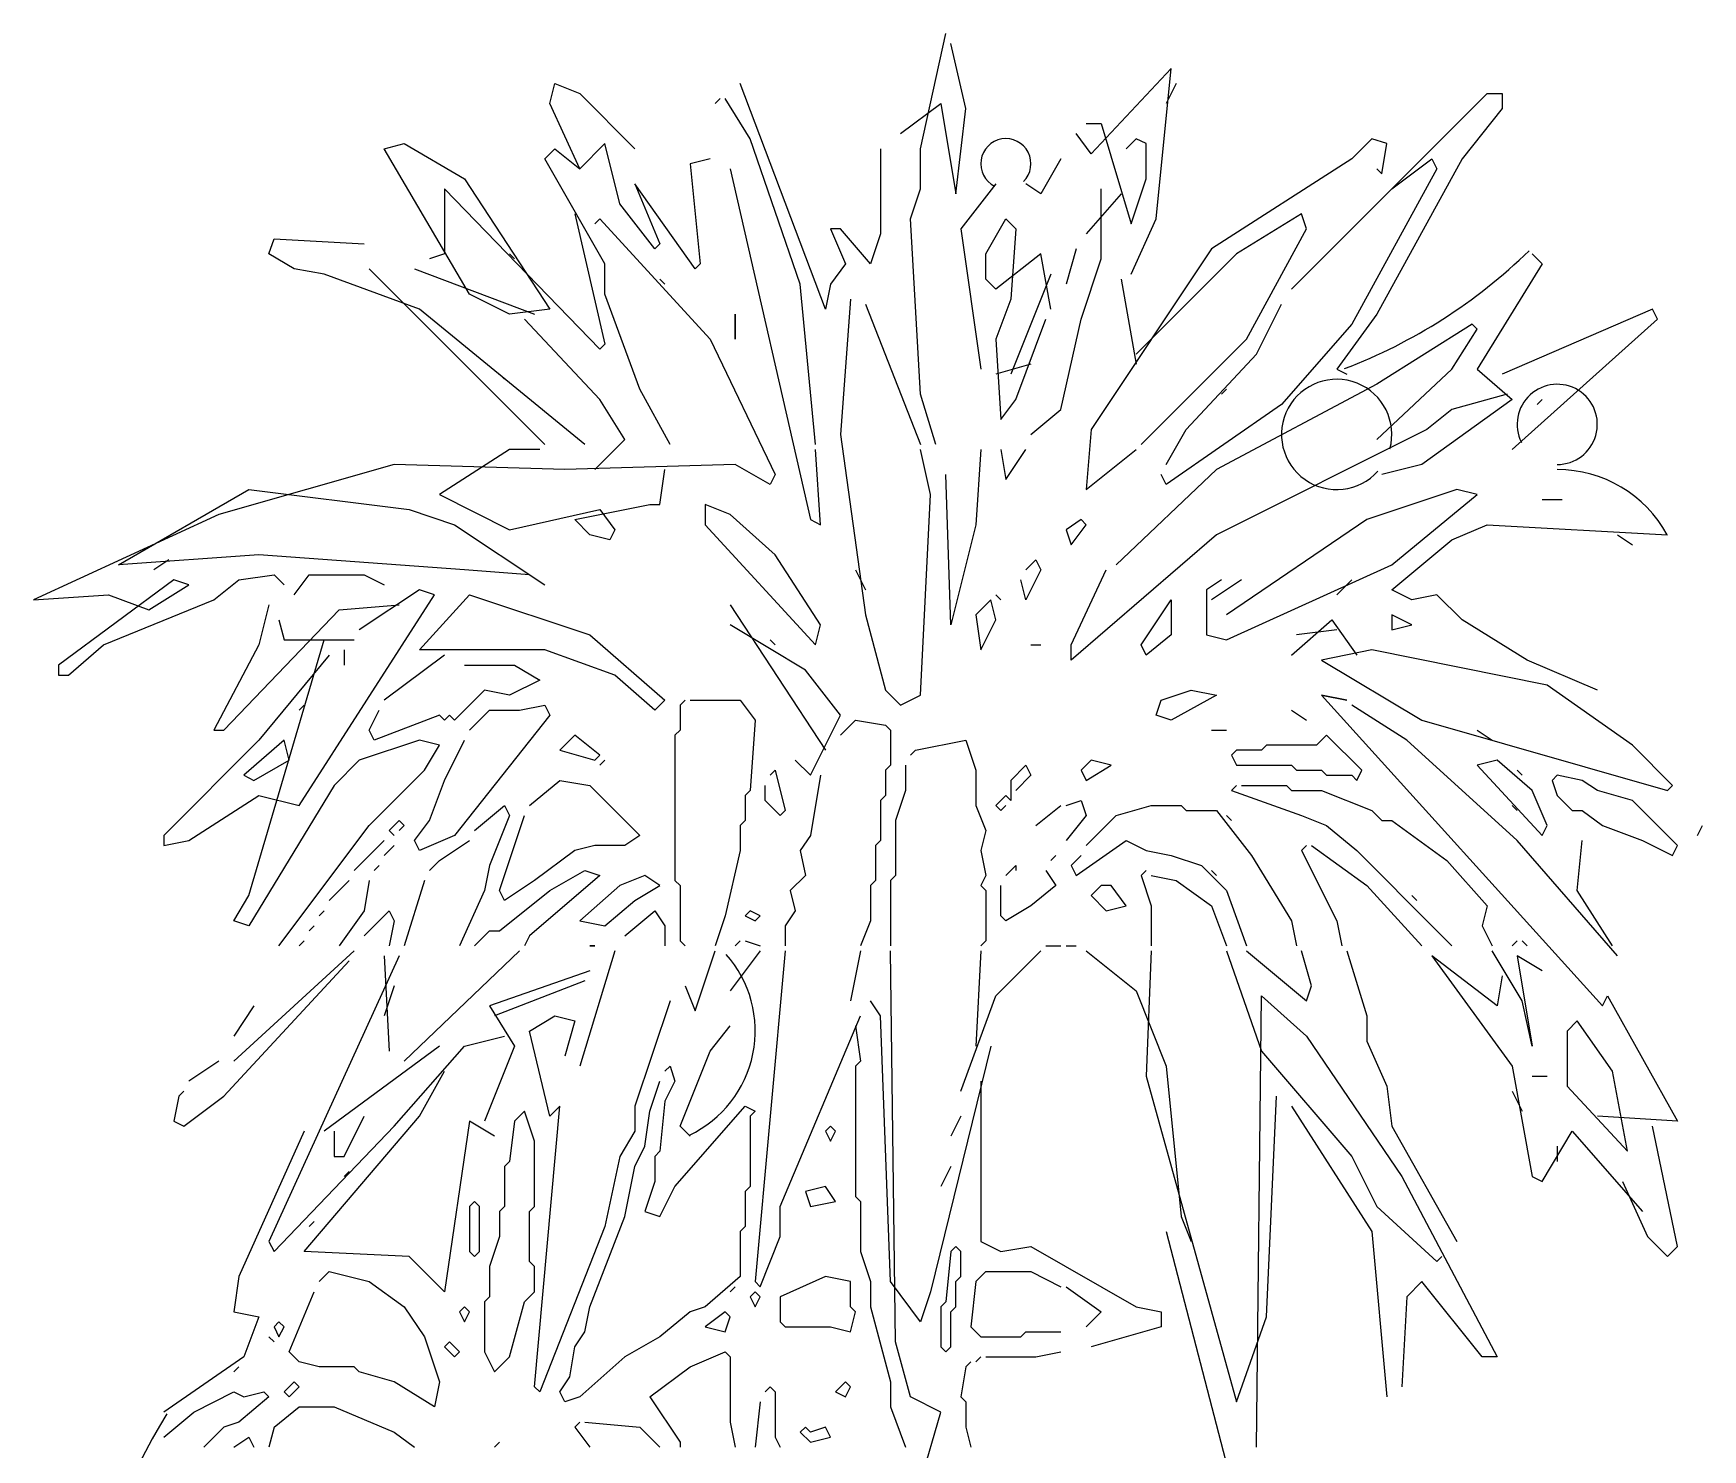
# Model space of a CAD drawing. Header units: millimetres. Extents: x 12377 to 30673, y 89761 to 101952.
# Drawn here: x 14164 to 14689, y 100480 to 100926 of the extents above; entities that cross this region are included whole.
import ezdxf

# ---------------------------------------------------------------- set-up
doc = ezdxf.new("R2010")
doc.units = ezdxf.units.MM

# ---------------------------------------------------------------- blocks, each defined once
blk = doc.blocks.new('A$C07B1217D')
for p, q in [((279.17, 1101.02), (287.05, 1137.3)), ((293.36, 1113.64), (288.63, 1134.14)), ((358.03, 1126.26), (332.79, 1099.44)), ((353.3, 1078.94), (358.03, 1126.26)), ((162.45, 1115.21), (164.03, 1121.52)), ((164.03, 1121.52), (171.92, 1118.37)), ((249.2, 1050.55), (222.39, 1121.52)), ((359.6, 1121.52), (356.45, 1115.21)), ((171.92, 1094.71), (162.45, 1115.21)), ((171.92, 1118.37), (189.27, 1101.02)), ((214.5, 1115.21), (216.08, 1116.79)), ((216.08, 1116.79), (214.5, 1115.21)), ((225.54, 1104.17), (217.66, 1116.79)), ((272.86, 1105.75), (285.48, 1115.21)), ((285.48, 1115.21), (290.21, 1086.82)), ((290.21, 1086.82), (293.36, 1113.64)), ((395.88, 1056.86), (457.39, 1118.37)), ((462.12, 1113.64), (449.51, 1097.87)), ((457.39, 1118.37), (462.12, 1118.37)), ((462.12, 1118.37), (462.12, 1113.64)), ((331.21, 1108.91), (335.95, 1108.91)), ((335.95, 1108.91), (345.41, 1077.36)), ((241.31, 1058.44), (225.54, 1104.17)), ((332.79, 1099.44), (328.06, 1105.75)), ((346.99, 1104.17), (343.83, 1101.02)), ((350.14, 1102.6), (346.99, 1104.17)), ((421.12, 1104.17), (414.81, 1097.87)), ((425.85, 1102.6), (421.12, 1104.17)), ((110.4, 1101.02), (116.71, 1102.6)), ((137.22, 1055.28), (110.4, 1101.02)), ((116.71, 1102.6), (135.64, 1091.56)), ((160.88, 1097.87), (164.03, 1101.02)), ((179.8, 1064.74), (160.88, 1097.87)), ((164.03, 1101.02), (171.92, 1094.71)), ((179.8, 1102.6), (171.92, 1094.71)), ((184.53, 1083.67), (179.8, 1102.6)), ((212.92, 1097.87), (206.61, 1096.29)), ((266.55, 1101.02), (266.55, 1074.21)), ((279.17, 1088.4), (279.17, 1101.02)), ((323.33, 1097.87), (317.02, 1086.82)), ((350.14, 1091.56), (350.14, 1102.6)), ((414.81, 1097.87), (370.64, 1069.48)), ((449.51, 1097.87), (422.69, 1048.97)), ((424.27, 1093.13), (425.85, 1102.6)), ((427.42, 1088.4), (440.04, 1097.87)), ((440.04, 1097.87), (441.62, 1094.71)), ((206.61, 1096.29), (209.77, 1064.74)), ((219.23, 1094.71), (244.47, 984.31)), ((441.62, 1094.71), (414.81, 1045.82)), ((422.69, 1094.71), (424.27, 1093.13)), ((178.22, 1037.93), (129.33, 1088.4)), ((129.33, 1088.4), (129.33, 1067.9)), ((135.64, 1091.56), (162.45, 1050.55)), ((189.27, 1089.98), (197.15, 1071.05)), ((208.19, 1063.17), (189.27, 1089.98)), ((276.01, 1078.94), (279.17, 1088.4)), ((302.82, 1089.98), (291.78, 1075.78)), ((317.02, 1086.82), (312.29, 1089.98)), ((335.95, 1066.32), (335.95, 1088.4)), ((345.41, 1077.36), (350.14, 1091.56)), ((195.57, 1069.48), (184.53, 1083.67)), ((342.25, 1086.82), (331.21, 1074.21)), ((170.34, 1080.52), (179.8, 1039.51)), ((176.65, 1077.36), (178.22, 1078.94)), ((178.22, 1078.94), (212.92, 1041.09)), ((279.17, 1023.74), (276.01, 1078.94)), ((299.67, 1067.9), (305.98, 1078.94)), ((305.98, 1078.94), (309.13, 1075.78)), ((345.41, 1061.59), (353.3, 1078.94)), ((399.03, 1080.52), (378.53, 1067.9)), ((400.61, 1075.78), (399.03, 1080.52)), ((74.13, 1067.9), (75.71, 1072.63)), ((75.71, 1072.63), (104.1, 1071.05)), ((253.93, 1075.78), (250.78, 1075.78)), ((250.78, 1075.78), (255.51, 1064.74)), ((263.39, 1064.74), (253.93, 1075.78)), ((266.55, 1074.21), (263.39, 1064.74)), ((291.78, 1075.78), (298.09, 1031.62)), ((309.13, 1075.78), (307.56, 1053.7)), ((381.68, 1041.09), (400.61, 1075.78)), ((82.01, 1063.17), (74.13, 1067.9)), ((129.33, 1067.9), (124.6, 1066.32)), ((149.83, 1067.9), (151.41, 1066.32)), ((197.15, 1071.05), (195.57, 1069.48)), ((299.67, 1060.01), (299.67, 1067.9)), ((317.02, 1067.9), (302.82, 1056.86)), ((320.17, 1050.55), (317.02, 1067.9)), ((328.06, 1069.48), (324.91, 1058.44)), ((329.64, 1047.39), (335.95, 1066.32)), ((370.64, 1069.48), (332.79, 1012.7)), ((378.53, 1067.9), (346.99, 1036.35)), ((471.59, 1067.9), (474.74, 1064.74)), ((91.48, 1061.59), (82.01, 1063.17)), ((121.45, 1050.55), (91.48, 1061.59)), ((105.67, 1063.17), (160.88, 1007.96)), ((119.87, 1063.17), (157.72, 1048.97)), ((179.8, 1055.28), (179.8, 1064.74)), ((209.77, 1064.74), (208.19, 1063.17)), ((255.51, 1064.74), (250.78, 1058.44)), ((320.17, 1061.59), (307.56, 1030.05)), ((474.74, 1064.74), (454.24, 1031.62)), ((197.15, 1060.01), (198.73, 1058.44)), ((246.04, 1007.96), (241.31, 1058.44)), ((250.78, 1058.44), (249.2, 1050.55)), ((302.82, 1056.86), (299.67, 1060.01)), ((342.25, 1060.01), (346.99, 1033.2)), ((173.49, 1007.96), (121.45, 1050.55)), ((149.83, 1048.97), (137.22, 1055.28)), ((162.45, 1050.55), (149.83, 1048.97)), ((190.84, 1025.31), (179.8, 1055.28)), ((257.09, 1053.7), (253.93, 1011.12)), ((261.82, 1052.13), (279.17, 1007.96)), ((307.56, 1053.7), (302.82, 1041.09)), ((384.84, 1036.35), (392.73, 1052.13)), ((509.44, 1050.55), (462.12, 1030.05)), ((511.02, 1047.39), (509.44, 1050.55)), ((178.22, 1022.16), (154.57, 1047.39)), ((220.81, 1041.09), (220.81, 1048.97)), ((220.81, 1048.97), (220.81, 1041.09)), ((309.13, 1022.16), (318.6, 1047.39)), ((323.33, 1019), (329.64, 1047.39)), ((414.81, 1045.82), (392.73, 1020.58)), ((422.69, 1048.97), (410.07, 1031.62)), ((452.66, 1045.82), (422.69, 1026.89)), ((454.24, 1044.24), (452.66, 1045.82)), ((465.28, 1006.39), (511.02, 1047.39)), ((212.92, 1041.09), (233.43, 998.5)), ((302.82, 1041.09), (304.4, 1015.85)), ((348.56, 1007.96), (381.68, 1041.09)), ((446.35, 1031.62), (454.24, 1044.24)), ((179.8, 1039.51), (178.22, 1037.93)), ((362.76, 1012.7), (384.84, 1036.35)), ((146.68, 1030.05), (148.26, 1028.47)), ((313.86, 1033.2), (302.82, 1030.05)), ((410.07, 1031.62), (413.23, 1030.05)), ((422.69, 1009.54), (446.35, 1031.62)), ((454.24, 1031.62), (465.28, 1022.16)), ((200.31, 1007.96), (190.84, 1025.31)), ((422.69, 1026.89), (372.22, 1000.08)), ((373.8, 1023.74), (375.38, 1025.31)), ((186.11, 1009.54), (178.22, 1022.16)), ((283.9, 1007.96), (279.17, 1023.74)), ((304.4, 1015.85), (309.13, 1022.16)), ((313.86, 1011.12), (323.33, 1019)), ((392.73, 1020.58), (356.45, 995.35)), ((465.28, 1022.16), (436.89, 1001.66)), ((446.35, 1019), (438.46, 1012.7)), ((463.7, 1023.74), (446.35, 1019)), ((473.16, 1020.58), (474.74, 1022.16)), ((176.65, 1000.08), (186.11, 1009.54)), ((253.93, 1011.12), (261.82, 954.34)), ((332.79, 1012.7), (331.21, 993.77)), ((356.45, 1001.66), (362.76, 1012.7)), ((438.46, 1012.7), (372.22, 979.57)), ((149.83, 1006.39), (127.75, 992.19)), ((159.3, 1006.39), (149.83, 1006.39)), ((247.62, 982.73), (246.04, 1006.39)), ((282.32, 992.19), (279.17, 1006.39)), ((298.09, 1006.39), (296.52, 982.73)), ((304.4, 1006.39), (305.98, 996.92)), ((305.98, 996.92), (312.29, 1006.39)), ((331.21, 993.77), (346.99, 1006.39)), ((113.56, 1001.66), (58.36, 985.88)), ((167.18, 1000.08), (113.56, 1001.66)), ((220.81, 1001.66), (167.18, 1000.08)), ((197.15, 989.04), (198.73, 1000.08)), ((231.85, 995.35), (220.81, 1001.66)), ((233.43, 998.5), (231.85, 995.35)), ((288.63, 951.18), (287.05, 998.5)), ((372.22, 1000.08), (340.68, 970.11)), ((356.45, 995.35), (354.87, 998.5)), ((436.89, 1001.66), (424.27, 998.5)), ((26.81, 970.11), (67.82, 993.77)), ((67.82, 993.77), (118.29, 987.46)), ((447.93, 993.77), (419.54, 984.31)), ((454.24, 992.19), (447.93, 993.77)), ((118.29, 987.46), (132.49, 982.73)), ((127.75, 992.19), (149.83, 981.15)), ((149.83, 981.15), (178.22, 987.46)), ((170.34, 984.31), (194, 989.04)), ((178.22, 987.46), (182.96, 981.15)), ((194, 989.04), (197.15, 989.04)), ((211.35, 989.04), (211.35, 982.73)), ((219.23, 985.88), (211.35, 989.04)), ((279.17, 929.1), (282.32, 992.19)), ((427.42, 970.11), (454.24, 992.19)), ((474.74, 990.62), (481.05, 990.62)), ((58.36, 985.88), (0, 959.07)), ((132.49, 982.73), (160.88, 963.8)), ((175.07, 979.57), (170.34, 984.31)), ((211.35, 982.73), (246.04, 944.88)), ((233.43, 973.27), (219.23, 985.88)), ((244.47, 984.31), (247.62, 982.73)), ((296.52, 982.73), (288.63, 951.18)), ((329.64, 984.31), (324.91, 981.15)), ((326.48, 976.42), (331.21, 982.73)), ((331.21, 982.73), (329.64, 984.31)), ((419.54, 984.31), (375.38, 954.34)), ((446.35, 978), (457.39, 982.73)), ((457.39, 982.73), (514.17, 979.57)), ((181.38, 978), (175.07, 979.57)), ((182.96, 981.15), (181.38, 978)), ((324.91, 981.15), (326.48, 976.42)), ((372.22, 979.57), (326.48, 940.14)), ((427.42, 962.23), (446.35, 978)), ((498.4, 979.57), (503.13, 976.42)), ((70.97, 973.27), (26.81, 970.11)), ((42.58, 971.69), (37.85, 968.53)), ((135.64, 968.53), (70.97, 973.27)), ((247.62, 951.18), (233.43, 973.27)), ((312.29, 968.53), (315.44, 971.69)), ((315.44, 971.69), (317.02, 968.53)), ((64.67, 965.38), (75.71, 966.96)), ((75.71, 966.96), (78.86, 963.8)), ((82.01, 960.65), (86.75, 966.96)), ((86.75, 966.96), (104.1, 966.96)), ((104.1, 966.96), (110.4, 963.8)), ((156.14, 966.96), (135.64, 968.53)), ((258.66, 968.53), (261.82, 962.23)), ((317.02, 968.53), (312.29, 959.07)), ((326.48, 944.88), (337.52, 968.53)), ((375.38, 946.45), (427.42, 970.11)), ((44.16, 965.38), (7.89, 938.57)), ((36.28, 955.92), (48.89, 963.8)), ((48.89, 963.8), (44.16, 965.38)), ((56.78, 959.07), (64.67, 965.38)), ((121.45, 962.23), (102.52, 949.61)), ((126.18, 960.65), (121.45, 962.23)), ((312.29, 959.07), (310.71, 965.38)), ((373.8, 965.38), (369.07, 962.23)), ((369.07, 962.23), (369.07, 948.03)), ((380.11, 965.38), (370.64, 959.07)), ((414.81, 965.38), (410.07, 960.65)), ((433.73, 959.07), (427.42, 962.23)), ((0, 959.07), (23.66, 960.65)), ((22.08, 944.88), (56.78, 959.07)), ((23.66, 960.65), (36.28, 955.92)), ((59.93, 918.06), (96.21, 955.92)), ((74.13, 957.49), (70.97, 944.88)), ((83.59, 894.41), (126.18, 960.65)), ((96.21, 955.92), (115.14, 957.49)), ((121.45, 943.3), (137.22, 960.65)), ((137.22, 960.65), (175.07, 948.03)), ((219.23, 957.49), (249.2, 911.75)), ((301.25, 959.07), (296.52, 954.34)), ((302.82, 952.76), (301.25, 959.07)), ((302.82, 960.65), (304.4, 959.07)), ((348.56, 944.88), (358.03, 959.07)), ((358.03, 959.07), (358.03, 948.03)), ((441.62, 960.65), (433.73, 959.07)), ((449.51, 952.76), (441.62, 960.65)), ((77.28, 952.76), (78.86, 946.45)), ((242.89, 936.99), (219.23, 951.18)), ((246.04, 944.88), (247.62, 951.18)), ((261.82, 954.34), (268.13, 930.68)), ((296.52, 954.34), (298.09, 943.3)), ((298.09, 943.3), (302.82, 952.76)), ((395.88, 941.72), (408.5, 952.76)), ((408.5, 952.76), (416.38, 941.72)), ((433.73, 951.18), (427.42, 954.34)), ((427.42, 954.34), (427.42, 949.61)), ((427.42, 949.61), (433.73, 951.18)), ((470.01, 940.14), (449.51, 952.76)), ((67.82, 866.02), (91.48, 946.45)), ((78.86, 946.45), (100.94, 946.45)), ((175.07, 948.03), (198.73, 927.53)), ((231.85, 946.45), (233.43, 944.88)), ((358.03, 948.03), (350.14, 941.72)), ((369.07, 948.03), (375.38, 946.45)), ((410.07, 949.61), (397.46, 948.03)), ((11.04, 935.41), (22.08, 944.88)), ((70.97, 944.88), (56.78, 918.06)), ((93.06, 941.72), (70.97, 914.91)), ((97.79, 943.3), (97.79, 938.57)), ((129.33, 941.72), (110.4, 927.53)), ((160.88, 943.3), (121.45, 943.3)), ((182.96, 935.41), (160.88, 943.3)), ((313.86, 944.88), (317.02, 944.88)), ((326.48, 940.14), (326.48, 944.88)), ((350.14, 941.72), (348.56, 944.88)), ((421.12, 943.3), (405.34, 940.14)), ((405.34, 940.14), (436.89, 921.22)), ((476.32, 932.26), (421.12, 943.3)), ((492.09, 930.68), (470.01, 940.14)), ((7.89, 938.57), (7.89, 935.41)), ((7.89, 935.41), (11.04, 935.41)), ((135.64, 938.57), (151.41, 938.57)), ((151.41, 938.57), (159.3, 933.84)), ((195.57, 924.37), (182.96, 935.41)), ((253.93, 922.8), (242.89, 936.99)), ((141.95, 930.68), (132.49, 921.22)), ((149.83, 929.1), (141.95, 930.68)), ((159.3, 933.84), (149.83, 929.1)), ((268.13, 930.68), (272.86, 925.95)), ((354.87, 927.53), (364.34, 930.68)), ((364.34, 930.68), (372.22, 929.1)), ((503.13, 913.33), (476.32, 932.26)), ((83.59, 924.37), (85.17, 925.95)), ((105.67, 918.06), (108.83, 924.37)), ((137.22, 918.06), (143.53, 924.37)), ((143.53, 924.37), (152.99, 924.37)), ((152.99, 924.37), (160.88, 925.95)), ((160.88, 925.95), (162.45, 922.8)), ((198.73, 927.53), (195.57, 924.37)), ((203.46, 925.95), (205.04, 927.53)), ((205.04, 927.53), (203.46, 925.95)), ((203.46, 925.95), (203.46, 918.06)), ((206.61, 927.53), (222.39, 927.53)), ((222.39, 927.53), (227.12, 921.22)), ((272.86, 925.95), (279.17, 929.1)), ((353.3, 922.8), (354.87, 927.53)), ((372.22, 929.1), (358.03, 921.22)), ((395.88, 924.37), (400.61, 921.22)), ((405.34, 929.1), (493.67, 831.32)), ((405.34, 929.1), (413.23, 927.53)), ((413.23, 927.53), (405.34, 929.1)), ((432.16, 914.91), (414.81, 925.95)), ((127.75, 922.8), (107.25, 914.91)), ((129.33, 921.22), (127.75, 922.8)), ((130.91, 922.8), (129.33, 921.22)), ((132.49, 921.22), (130.91, 922.8)), ((162.45, 922.8), (132.49, 884.94)), ((227.12, 921.22), (225.54, 899.14)), ((244.47, 903.87), (253.93, 922.8)), ((253.93, 916.49), (258.66, 921.22)), ((258.66, 921.22), (268.13, 919.64)), ((268.13, 919.64), (269.7, 918.06)), ((358.03, 921.22), (353.3, 922.8)), ((436.89, 921.22), (514.17, 899.14)), ((70.97, 914.91), (41.01, 884.94)), ((56.78, 918.06), (59.93, 918.06)), ((78.86, 914.91), (66.24, 903.87)), ((80.44, 908.6), (78.86, 914.91)), ((121.45, 914.91), (102.52, 908.6)), ((107.25, 914.91), (105.67, 918.06)), ((127.75, 913.33), (121.45, 914.91)), ((129.33, 902.29), (135.64, 914.91)), ((170.34, 916.49), (165.61, 911.75)), ((178.22, 910.18), (170.34, 916.49)), ((203.46, 918.06), (201.88, 916.49)), ((201.88, 916.49), (201.88, 870.75)), ((269.7, 918.06), (269.7, 907.02)), ((277.59, 911.75), (293.36, 914.91)), ((293.36, 914.91), (296.52, 905.45)), ((370.64, 918.06), (375.38, 918.06)), ((406.92, 916.49), (403.77, 913.33)), ((417.96, 905.45), (406.92, 916.49)), ((466.85, 883.36), (432.16, 914.91)), ((454.24, 918.06), (458.97, 914.91)), ((123.02, 905.45), (127.75, 913.33)), ((165.61, 911.75), (176.65, 908.6)), ((176.65, 908.6), (178.22, 910.18)), ((276.01, 910.18), (277.59, 911.75)), ((378.53, 911.75), (376.95, 910.18)), ((376.95, 910.18), (378.53, 907.02)), ((386.42, 911.75), (378.53, 911.75)), ((387.99, 913.33), (386.42, 911.75)), ((403.77, 913.33), (387.99, 913.33)), ((515.75, 900.71), (503.13, 913.33)), ((66.24, 903.87), (69.4, 902.29)), ((69.4, 902.29), (80.44, 908.6)), ((102.52, 908.6), (94.63, 900.71)), ((105.67, 888.1), (123.02, 905.45)), ((178.22, 907.02), (179.8, 908.6)), ((179.8, 908.6), (178.22, 907.02)), ((231.85, 903.87), (233.43, 905.45)), ((233.43, 905.45), (236.58, 892.83)), ((239.74, 908.6), (244.47, 903.87)), ((247.62, 903.87), (244.47, 884.94)), ((269.7, 907.02), (268.13, 905.45)), ((268.13, 905.45), (268.13, 897.56)), ((274.43, 907.02), (274.43, 899.14)), ((296.52, 905.45), (296.52, 894.41)), ((307.56, 902.29), (312.29, 907.02)), ((313.86, 903.87), (309.13, 899.14)), ((312.29, 907.02), (313.86, 903.87)), ((332.79, 908.6), (329.64, 905.45)), ((329.64, 905.45), (331.21, 902.29)), ((331.21, 902.29), (339.1, 907.02)), ((339.1, 907.02), (332.79, 908.6)), ((378.53, 907.02), (395.88, 907.02)), ((395.88, 907.02), (397.46, 905.45)), ((397.46, 905.45), (405.34, 905.45)), ((405.34, 905.45), (406.92, 903.87)), ((406.92, 903.87), (414.81, 903.87)), ((414.81, 903.87), (416.38, 902.29)), ((416.38, 902.29), (417.96, 905.45)), ((460.55, 908.6), (454.24, 907.02)), ((454.24, 907.02), (474.74, 884.94)), ((471.59, 899.14), (460.55, 908.6)), ((466.85, 905.45), (468.43, 903.87)), ((468.43, 903.87), (466.85, 905.45)), ((479.47, 903.87), (477.89, 902.29)), ((487.36, 902.29), (479.47, 903.87)), ((94.63, 900.71), (67.82, 856.55)), ((124.6, 889.67), (129.33, 902.29)), ((156.14, 894.41), (165.61, 902.29)), ((165.61, 902.29), (175.07, 900.71)), ((175.07, 900.71), (190.84, 884.94)), ((225.54, 899.14), (223.96, 897.56)), ((230.27, 895.98), (230.27, 900.71)), ((274.43, 899.14), (271.28, 889.67)), ((307.56, 902.29), (307.56, 895.98)), ((376.95, 899.14), (378.53, 900.71)), ((378.53, 900.71), (376.95, 899.14)), ((376.95, 899.14), (399.03, 891.25)), ((380.11, 900.71), (394.3, 900.71)), ((394.3, 900.71), (395.88, 899.14)), ((395.88, 899.14), (405.34, 899.14)), ((405.34, 899.14), (421.12, 892.83)), ((476.32, 888.1), (471.59, 899.14)), ((477.89, 902.29), (479.47, 897.56)), ((492.09, 899.14), (487.36, 902.29)), ((503.13, 895.98), (492.09, 899.14)), ((514.17, 899.14), (515.75, 900.71)), ((48.89, 883.36), (70.97, 897.56)), ((70.97, 897.56), (83.59, 894.41)), ((138.79, 886.52), (148.26, 894.41)), ((148.26, 894.41), (149.83, 891.25)), ((223.96, 897.56), (223.96, 889.67)), ((235, 891.25), (230.27, 895.98)), ((268.13, 897.56), (266.55, 895.98)), ((266.55, 895.98), (266.55, 883.36)), ((296.52, 894.41), (299.67, 886.52)), ((305.98, 897.56), (302.82, 894.41)), ((302.82, 894.41), (304.4, 892.83)), ((304.4, 892.83), (305.98, 894.41)), ((307.56, 895.98), (305.98, 897.56)), ((315.44, 888.1), (323.33, 894.41)), ((324.91, 894.41), (329.64, 895.98)), ((329.64, 895.98), (331.21, 891.25)), ((340.68, 891.25), (351.72, 894.41)), ((351.72, 894.41), (361.18, 894.41)), ((361.18, 894.41), (362.76, 892.83)), ((465.28, 894.41), (466.85, 892.83)), ((466.85, 892.83), (465.28, 894.41)), ((479.47, 897.56), (484.2, 892.83)), ((517.33, 881.79), (503.13, 895.98)), ((45.74, 889.67), (47.32, 891.25)), ((47.32, 891.25), (45.74, 889.67)), ((77.28, 850.24), (105.67, 888.1)), ((111.98, 886.52), (115.14, 889.67)), ((115.14, 889.67), (116.71, 888.1)), ((116.71, 888.1), (115.14, 886.52)), ((119.87, 883.36), (124.6, 889.67)), ((149.83, 891.25), (143.53, 875.48)), ((146.68, 867.59), (154.57, 891.25)), ((223.96, 889.67), (222.39, 888.1)), ((222.39, 888.1), (222.39, 880.21)), ((236.58, 892.83), (235, 891.25)), ((271.28, 889.67), (271.28, 872.32)), ((331.21, 891.25), (324.91, 883.36)), ((331.21, 881.79), (340.68, 891.25)), ((362.76, 892.83), (372.22, 892.83)), ((372.22, 892.83), (383.26, 878.63)), ((375.38, 891.25), (376.95, 889.67)), ((376.95, 889.67), (375.38, 891.25)), ((399.03, 891.25), (406.92, 888.1)), ((406.92, 888.1), (416.38, 880.21)), ((421.12, 892.83), (424.27, 889.67)), ((424.27, 889.67), (427.42, 889.67)), ((427.42, 889.67), (444.77, 877.06)), ((474.74, 884.94), (476.32, 888.1)), ((484.2, 892.83), (487.36, 892.83)), ((487.36, 892.83), (493.67, 888.1)), ((493.67, 888.1), (506.28, 883.36)), ((523.63, 884.94), (525.21, 888.1)), ((41.01, 884.94), (41.01, 881.79)), ((41.01, 881.79), (48.89, 883.36)), ((100.94, 873.9), (110.4, 883.36)), ((111.98, 886.52), (113.56, 884.94)), ((113.56, 884.94), (111.98, 886.52)), ((121.45, 880.21), (119.87, 883.36)), ((132.49, 884.94), (121.45, 880.21)), ((127.75, 877.06), (137.22, 883.36)), ((190.84, 884.94), (186.11, 881.79)), ((244.47, 884.94), (241.31, 880.21)), ((266.55, 883.36), (264.97, 881.79)), ((299.67, 886.52), (298.09, 880.21)), ((328.06, 872.32), (343.83, 883.36)), ((343.83, 883.36), (350.14, 880.21)), ((498.4, 847.09), (466.85, 883.36)), ((485.78, 867.59), (487.36, 883.36)), ((506.28, 883.36), (515.75, 878.63)), ((110.4, 878.63), (113.56, 881.79)), ((170.34, 880.21), (157.72, 870.75)), ((176.65, 881.79), (170.34, 880.21)), ((186.11, 881.79), (176.65, 881.79)), ((222.39, 880.21), (217.66, 859.71)), ((241.31, 880.21), (242.89, 872.32)), ((264.97, 881.79), (264.97, 870.75)), ((298.09, 880.21), (299.67, 872.32)), ((320.17, 877.06), (321.75, 878.63)), ((326.48, 875.48), (329.64, 878.63)), ((350.14, 880.21), (358.03, 878.63)), ((358.03, 878.63), (367.49, 875.48)), ((383.26, 878.63), (395.88, 858.13)), ((399.03, 880.21), (400.61, 881.79)), ((400.61, 881.79), (399.03, 880.21)), ((399.03, 880.21), (410.07, 858.13)), ((402.19, 881.79), (419.54, 869.17)), ((416.38, 880.21), (441.62, 854.97)), ((515.75, 878.63), (517.33, 881.79)), ((107.25, 873.9), (108.83, 875.48)), ((124.6, 873.9), (127.75, 877.06)), ((143.53, 875.48), (141.95, 867.59)), ((178.22, 872.32), (156.14, 853.4)), ((162.45, 867.59), (173.49, 873.9)), ((173.49, 873.9), (178.22, 872.32)), ((192.42, 872.32), (184.53, 869.17)), ((197.15, 869.17), (192.42, 872.32)), ((242.89, 872.32), (238.16, 867.59)), ((271.28, 872.32), (269.7, 870.75)), ((299.67, 872.32), (298.09, 869.17)), ((305.98, 872.32), (309.13, 875.48)), ((309.13, 875.48), (309.13, 873.9)), ((318.6, 873.9), (321.75, 869.17)), ((326.48, 875.48), (328.06, 872.32)), ((348.56, 872.32), (350.14, 873.9)), ((350.14, 873.9), (348.56, 872.32)), ((348.56, 872.32), (351.72, 862.86)), ((351.72, 872.32), (359.6, 870.75)), ((367.49, 875.48), (375.38, 867.59)), ((370.64, 873.9), (372.22, 872.32)), ((372.22, 872.32), (370.64, 873.9)), ((444.77, 877.06), (457.39, 862.86)), ((93.06, 864.44), (99.36, 870.75)), ((105.67, 870.75), (104.1, 861.28)), ((123.02, 870.75), (116.71, 850.24)), ((141.95, 867.59), (134.06, 850.24)), ((148.26, 864.44), (146.68, 867.59)), ((146.68, 854.97), (162.45, 867.59)), ((157.72, 870.75), (148.26, 864.44)), ((184.53, 869.17), (171.92, 858.13)), ((189.27, 864.44), (197.15, 869.17)), ((201.88, 870.75), (203.46, 869.17)), ((203.46, 869.17), (203.46, 851.82)), ((238.16, 867.59), (239.74, 861.28)), ((264.97, 870.75), (263.39, 869.17)), ((263.39, 869.17), (263.39, 858.13)), ((269.7, 870.75), (269.7, 850.24)), ((298.09, 869.17), (299.67, 867.59)), ((299.67, 867.59), (299.67, 851.82)), ((304.4, 859.71), (304.4, 869.17)), ((321.75, 869.17), (313.86, 862.86)), ((335.95, 869.17), (332.79, 866.02)), ((339.1, 869.17), (335.95, 869.17)), ((343.83, 862.86), (339.1, 869.17)), ((359.6, 870.75), (370.64, 862.86)), ((375.38, 867.59), (381.68, 850.24)), ((419.54, 869.17), (436.89, 850.24)), ((496.82, 850.24), (485.78, 867.59)), ((63.09, 858.13), (67.82, 866.02)), ((179.8, 856.55), (189.27, 864.44)), ((313.86, 862.86), (305.98, 858.13)), ((332.79, 866.02), (337.52, 861.28)), ((337.52, 861.28), (343.83, 862.86)), ((351.72, 862.86), (351.72, 850.24)), ((370.64, 862.86), (375.38, 850.24)), ((433.73, 866.02), (435.31, 864.44)), ((435.31, 864.44), (433.73, 866.02)), ((457.39, 862.86), (455.81, 856.55)), ((67.82, 856.55), (63.09, 858.13)), ((86.75, 854.97), (88.32, 856.55)), ((89.9, 859.71), (91.48, 861.28)), ((104.1, 861.28), (96.21, 850.24)), ((104.1, 853.4), (111.98, 861.28)), ((111.98, 861.28), (113.56, 858.13)), ((113.56, 858.13), (111.98, 850.24)), ((171.92, 858.13), (179.8, 856.55)), ((186.11, 853.4), (195.57, 861.28)), ((195.57, 861.28), (198.73, 856.55)), ((198.73, 856.55), (198.73, 850.24)), ((217.66, 859.71), (214.5, 850.24)), ((225.54, 861.28), (223.96, 859.71)), ((223.96, 859.71), (227.12, 858.13)), ((228.7, 859.71), (225.54, 861.28)), ((227.12, 858.13), (228.7, 859.71)), ((239.74, 861.28), (236.58, 856.55)), ((236.58, 856.55), (236.58, 850.24)), ((263.39, 858.13), (260.24, 850.24)), ((305.98, 858.13), (304.4, 859.71)), ((395.88, 858.13), (397.46, 850.24)), ((410.07, 858.13), (411.65, 850.24)), ((455.81, 856.55), (458.97, 850.24)), ((83.59, 850.24), (85.17, 851.82)), ((85.17, 851.82), (83.59, 850.24)), ((138.79, 850.24), (143.53, 854.97)), ((143.53, 854.97), (146.68, 854.97)), ((156.14, 853.4), (154.57, 850.24)), ((203.46, 851.82), (205.04, 850.24)), ((220.81, 850.24), (222.39, 851.82)), ((222.39, 851.82), (220.81, 850.24)), ((223.96, 851.82), (228.7, 850.24)), ((299.67, 851.82), (298.09, 850.24)), ((441.62, 854.97), (446.35, 850.24)), ((465.28, 850.24), (466.85, 851.82)), ((466.85, 851.82), (465.28, 850.24)), ((468.43, 851.82), (470.01, 850.24)), ((470.01, 850.24), (468.43, 851.82)), ((100.94, 848.67), (63.09, 813.97)), ((115.14, 847.09), (74.13, 757.19)), ((110.4, 847.09), (111.98, 817.12)), ((152.99, 848.67), (116.71, 813.97)), ((182.96, 848.67), (171.92, 812.39)), ((175.07, 850.24), (176.65, 850.24)), ((176.65, 850.24), (175.07, 850.24)), ((208.19, 829.74), (214.5, 848.67)), ((228.7, 848.67), (219.23, 836.05)), ((236.58, 848.67), (227.12, 744.57)), ((260.24, 848.67), (257.09, 832.89)), ((271.28, 725.64), (269.7, 848.67)), ((298.09, 848.67), (296.52, 818.7)), ((302.82, 834.47), (317.02, 848.67)), ((318.6, 850.24), (323.33, 850.24)), ((324.91, 850.24), (328.06, 850.24)), ((331.21, 848.67), (346.99, 836.05)), ((351.72, 848.67), (350.14, 809.24)), ((375.38, 848.67), (386.42, 817.12)), ((381.68, 848.67), (400.61, 832.89)), ((402.19, 837.63), (399.03, 848.67)), ((413.23, 848.67), (419.54, 828.16)), ((460.55, 831.32), (440.04, 847.09)), ((440.04, 847.09), (465.28, 812.39)), ((468.43, 832.89), (458.97, 848.67)), ((474.74, 842.36), (466.85, 847.09)), ((466.85, 847.09), (471.59, 818.7)), ((59.93, 802.93), (99.36, 845.51)), ((175.07, 842.36), (143.53, 831.32)), ((462.12, 840.78), (460.55, 831.32)), ((113.56, 837.63), (110.4, 828.16)), ((173.49, 839.2), (145.1, 828.16)), ((205.04, 837.63), (208.19, 829.74)), ((346.99, 836.05), (356.45, 812.39)), ((400.61, 832.89), (402.19, 837.63)), ((69.4, 831.32), (63.09, 821.85)), ((143.53, 831.32), (151.41, 818.7)), ((200.31, 832.89), (189.27, 799.77)), ((266.55, 828.16), (263.39, 832.89)), ((291.78, 804.5), (302.82, 834.47)), ((384.84, 692.52), (386.42, 834.47)), ((386.42, 834.47), (400.61, 821.85)), ((471.59, 818.7), (468.43, 832.89)), ((493.67, 831.32), (495.24, 834.47)), ((495.24, 834.47), (517.33, 795.04)), ((156.14, 823.43), (164.03, 828.16)), ((164.03, 828.16), (170.34, 826.59)), ((170.34, 826.59), (167.18, 815.54)), ((212.92, 817.12), (219.23, 825.01)), ((235, 768.23), (260.24, 828.16)), ((258.66, 825.01), (260.24, 813.97)), ((269.7, 744.57), (266.55, 828.16)), ((419.54, 828.16), (419.54, 820.28)), ((485.78, 826.59), (482.63, 823.43)), ((496.82, 810.81), (485.78, 826.59)), ((135.64, 818.7), (148.26, 821.85)), ((162.45, 796.62), (156.14, 823.43)), ((400.61, 821.85), (430.58, 777.69)), ((419.54, 820.28), (425.85, 806.08)), ((482.63, 823.43), (482.63, 806.08)), ((127.75, 818.7), (91.48, 791.89)), ((113.56, 793.46), (135.64, 818.7)), ((151.41, 818.7), (141.95, 795.04)), ((203.46, 793.46), (212.92, 817.12)), ((301.25, 818.7), (282.32, 741.42)), ((386.42, 817.12), (414.81, 784)), ((58.36, 813.97), (48.89, 807.66)), ((121.45, 796.62), (129.33, 810.81)), ((198.73, 810.81), (200.31, 812.39)), ((200.31, 812.39), (201.88, 807.66)), ((260.24, 813.97), (258.66, 812.39)), ((258.66, 812.39), (258.66, 771.38)), ((350.14, 809.24), (378.53, 706.72)), ((356.45, 812.39), (361.18, 765.07)), ((465.28, 812.39), (471.59, 777.69)), ((471.59, 809.24), (476.32, 809.24)), ((501.55, 785.58), (496.82, 810.81)), ((45.74, 802.93), (47.32, 804.5)), ((47.32, 804.5), (45.74, 802.93)), ((194, 798.2), (197.15, 807.66)), ((201.88, 807.66), (198.73, 801.35)), ((298.09, 807.66), (298.09, 757.19)), ((425.85, 806.08), (427.42, 793.46)), ((465.28, 804.5), (468.43, 798.2)), ((482.63, 806.08), (501.55, 785.58)), ((45.74, 802.93), (44.16, 795.04)), ((47.32, 793.46), (59.93, 802.93)), ((157.72, 711.45), (165.61, 799.77)), ((165.61, 799.77), (162.45, 796.62)), ((189.27, 799.77), (189.27, 791.89)), ((198.73, 801.35), (197.15, 785.58)), ((201.88, 774.54), (223.96, 799.77)), ((223.96, 799.77), (227.12, 798.2)), ((387.99, 733.53), (391.15, 802.93)), ((395.88, 799.77), (421.12, 760.34)), ((44.16, 795.04), (47.32, 793.46)), ((75.71, 754.03), (113.56, 793.46)), ((85.17, 754.03), (121.45, 796.62)), ((97.79, 784), (104.1, 796.62)), ((137.22, 795.04), (129.33, 741.42)), ((145.1, 790.31), (137.22, 795.04)), ((151.41, 795.04), (149.83, 782.42)), ((154.57, 798.2), (151.41, 795.04)), ((157.72, 788.73), (154.57, 798.2)), ((192.42, 787.15), (194, 798.2)), ((206.61, 790.31), (203.46, 793.46)), ((227.12, 798.2), (225.54, 796.62)), ((225.54, 796.62), (225.54, 774.54)), ((250.78, 793.46), (249.2, 791.89)), ((252.35, 791.89), (250.78, 793.46)), ((291.78, 796.62), (288.63, 790.31)), ((427.42, 793.46), (447.93, 757.19)), ((517.33, 795.04), (492.09, 796.62)), ((517.33, 755.61), (509.44, 793.46)), ((85.17, 791.89), (64.67, 746.15)), ((94.63, 791.89), (94.63, 784)), ((157.72, 768.23), (157.72, 788.73)), ((189.27, 791.89), (184.53, 784)), ((249.2, 791.89), (250.78, 788.73)), ((250.78, 788.73), (252.35, 791.89)), ((474.74, 776.11), (484.2, 791.89)), ((484.2, 791.89), (506.28, 766.65)), ((94.63, 784), (97.79, 784)), ((184.53, 784), (179.8, 761.92)), ((189.27, 780.85), (192.42, 787.15)), ((197.15, 785.58), (195.57, 784)), ((195.57, 784), (195.57, 776.11)), ((414.81, 784), (422.69, 768.23)), ((479.47, 787.15), (479.47, 782.42)), ((97.79, 777.69), (99.36, 779.27)), ((99.36, 779.27), (97.79, 777.69)), ((149.83, 782.42), (148.26, 780.85)), ((148.26, 780.85), (148.26, 768.23)), ((186.11, 765.07), (189.27, 780.85)), ((288.63, 780.85), (285.48, 774.54)), ((430.58, 777.69), (460.55, 720.91)), ((471.59, 777.69), (474.74, 776.11)), ((195.57, 776.11), (192.42, 766.65)), ((197.15, 765.07), (201.88, 774.54)), ((225.54, 774.54), (223.96, 772.96)), ((223.96, 772.96), (223.96, 761.92)), ((249.2, 774.54), (242.89, 772.96)), ((242.89, 772.96), (244.47, 768.23)), ((252.35, 769.81), (249.2, 774.54)), ((499.98, 776.11), (507.86, 758.77)), ((138.79, 769.81), (137.22, 768.23)), ((137.22, 768.23), (137.22, 754.03)), ((140.37, 768.23), (138.79, 769.81)), ((140.37, 754.03), (140.37, 768.23)), ((148.26, 768.23), (146.68, 766.65)), ((156.14, 766.65), (157.72, 768.23)), ((235, 758.77), (235, 768.23)), ((244.47, 768.23), (252.35, 769.81)), ((258.66, 771.38), (260.24, 769.81)), ((260.24, 769.81), (260.24, 754.03)), ((422.69, 768.23), (441.62, 750.88)), ((86.75, 761.92), (88.32, 763.5)), ((88.32, 763.5), (86.75, 761.92)), ((146.68, 766.65), (146.68, 758.77)), ((156.14, 750.88), (156.14, 766.65)), ((179.8, 761.92), (159.3, 709.87)), ((175.07, 736.68), (186.11, 765.07)), ((192.42, 766.65), (197.15, 765.07)), ((223.96, 761.92), (222.39, 760.34)), ((361.18, 765.07), (364.34, 757.19)), ((74.13, 757.19), (75.71, 754.03)), ((146.68, 758.77), (143.53, 749.3)), ((222.39, 760.34), (222.39, 746.15)), ((228.7, 742.99), (235, 758.77)), ((298.09, 757.19), (304.4, 754.03)), ((356.45, 760.34), (378.53, 675.17)), ((421.12, 760.34), (425.85, 708.29)), ((507.86, 758.77), (514.17, 752.46)), ((118.29, 752.46), (85.17, 754.03)), ((129.33, 741.42), (118.29, 752.46)), ((137.22, 754.03), (138.79, 752.46)), ((138.79, 752.46), (140.37, 754.03)), ((260.24, 754.03), (263.39, 744.57)), ((288.63, 754.03), (287.05, 738.26)), ((290.21, 755.61), (288.63, 754.03)), ((291.78, 754.03), (290.21, 755.61)), ((291.78, 746.15), (291.78, 754.03)), ((304.4, 754.03), (313.86, 755.61)), ((313.86, 755.61), (346.99, 736.68)), ((441.62, 750.88), (443.2, 752.46)), ((514.17, 752.46), (517.33, 755.61)), ((64.67, 746.15), (63.09, 735.11)), ((89.9, 744.57), (93.06, 747.72)), ((93.06, 747.72), (105.67, 744.57)), ((143.53, 749.3), (143.53, 739.84)), ((157.72, 749.3), (156.14, 750.88)), ((157.72, 741.42), (157.72, 749.3)), ((222.39, 746.15), (211.35, 736.68)), ((249.2, 746.15), (235, 739.84)), ((257.09, 744.57), (249.2, 746.15)), ((290.21, 744.57), (291.78, 746.15)), ((296.52, 744.57), (299.67, 747.72)), ((299.67, 747.72), (313.86, 747.72)), ((313.86, 747.72), (323.33, 742.99)), ((80.44, 722.49), (88.32, 741.42)), ((105.67, 744.57), (116.71, 736.68)), ((154.57, 738.26), (157.72, 741.42)), ((219.23, 741.42), (220.81, 742.99)), ((220.81, 742.99), (219.23, 741.42)), ((227.12, 741.42), (225.54, 739.84)), ((227.12, 744.57), (228.7, 742.99)), ((228.7, 739.84), (227.12, 741.42)), ((257.09, 736.68), (257.09, 744.57)), ((263.39, 744.57), (263.39, 736.68)), ((279.17, 731.95), (269.7, 744.57)), ((282.32, 741.42), (279.17, 731.95)), ((290.21, 736.68), (290.21, 744.57)), ((296.52, 744.57), (294.94, 730.38)), ((324.91, 742.99), (335.95, 735.11)), ((436.89, 744.57), (432.16, 739.84)), ((455.81, 720.91), (436.89, 744.57)), ((116.71, 736.68), (123.02, 727.22)), ((135.64, 736.68), (134.06, 735.11)), ((137.22, 735.11), (135.64, 736.68)), ((143.53, 739.84), (141.95, 738.26)), ((141.95, 738.26), (141.95, 722.49)), ((149.83, 720.91), (154.57, 738.26)), ((173.49, 728.8), (175.07, 736.68)), ((211.35, 736.68), (206.61, 735.11)), ((225.54, 739.84), (227.12, 736.68)), ((227.12, 736.68), (228.7, 739.84)), ((235, 739.84), (235, 731.95)), ((258.66, 735.11), (257.09, 736.68)), ((263.39, 736.68), (269.7, 713.03)), ((287.05, 738.26), (285.48, 736.68)), ((285.48, 736.68), (285.48, 724.07)), ((288.63, 735.11), (290.21, 736.68)), ((346.99, 736.68), (354.87, 735.11)), ((432.16, 739.84), (430.58, 711.45)), ((63.09, 735.11), (70.97, 733.53)), ((70.97, 733.53), (66.24, 720.91)), ((77.28, 731.95), (75.71, 730.38)), ((75.71, 730.38), (77.28, 727.22)), ((78.86, 730.38), (77.28, 731.95)), ((77.28, 727.22), (78.86, 730.38)), ((134.06, 735.11), (135.64, 731.95)), ((135.64, 731.95), (137.22, 735.11)), ((206.61, 735.11), (197.15, 727.22)), ((217.66, 735.11), (211.35, 730.38)), ((211.35, 730.38), (217.66, 728.8)), ((219.23, 733.53), (217.66, 735.11)), ((217.66, 728.8), (219.23, 733.53)), ((235, 731.95), (236.58, 730.38)), ((236.58, 730.38), (250.78, 730.38)), ((250.78, 730.38), (257.09, 728.8)), ((257.09, 728.8), (258.66, 735.11)), ((288.63, 724.07), (288.63, 735.11)), ((294.94, 730.38), (298.09, 727.22)), ((335.95, 735.11), (331.21, 730.38)), ((354.87, 730.38), (332.79, 724.07)), ((354.87, 735.11), (354.87, 730.38)), ((378.53, 706.72), (387.99, 733.53)), ((74.13, 727.22), (75.71, 725.64)), ((75.71, 725.64), (74.13, 727.22)), ((123.02, 727.22), (127.75, 713.03)), ((130.91, 725.64), (129.33, 724.07)), ((134.06, 722.49), (130.91, 725.64)), ((170.34, 724.07), (173.49, 728.8)), ((197.15, 727.22), (186.11, 720.91)), ((276.01, 708.29), (271.28, 725.64)), ((298.09, 727.22), (310.71, 727.22)), ((310.71, 727.22), (312.29, 728.8)), ((312.29, 728.8), (323.33, 728.8)), ((66.24, 720.91), (41.01, 703.56)), ((83.59, 719.33), (80.44, 722.49)), ((129.33, 724.07), (132.49, 720.91)), ((132.49, 720.91), (134.06, 722.49)), ((141.95, 722.49), (145.1, 716.18)), ((145.1, 716.18), (149.83, 720.91)), ((168.76, 714.6), (170.34, 724.07)), ((186.11, 720.91), (171.92, 708.29)), ((206.61, 717.76), (217.66, 722.49)), ((217.66, 722.49), (219.23, 720.91)), ((219.23, 720.91), (219.23, 700.41)), ((285.48, 724.07), (287.05, 722.49)), ((287.05, 722.49), (288.63, 724.07)), ((296.52, 719.33), (298.09, 720.91)), ((298.09, 720.91), (296.52, 719.33)), ((299.67, 720.91), (315.44, 720.91)), ((315.44, 720.91), (323.33, 722.49)), ((460.55, 720.91), (455.81, 720.91)), ((63.09, 716.18), (64.67, 717.76)), ((64.67, 717.76), (63.09, 716.18)), ((89.9, 717.76), (83.59, 719.33)), ((100.94, 717.76), (89.9, 717.76)), ((102.52, 716.18), (100.94, 717.76)), ((113.56, 713.03), (102.52, 716.18)), ((165.61, 709.87), (168.76, 714.6)), ((194, 708.29), (206.61, 717.76)), ((293.36, 717.76), (291.78, 708.29)), ((293.36, 717.76), (294.94, 719.33)), ((294.94, 719.33), (293.36, 717.76)), ((50.47, 703.56), (63.09, 709.87)), ((63.09, 709.87), (66.24, 708.29)), ((66.24, 708.29), (72.55, 709.87)), ((72.55, 709.87), (74.13, 708.29)), ((82.01, 713.03), (78.86, 709.87)), ((78.86, 709.87), (80.44, 708.29)), ((80.44, 708.29), (83.59, 711.45)), ((83.59, 711.45), (82.01, 713.03)), ((126.18, 705.14), (113.56, 713.03)), ((127.75, 713.03), (126.18, 705.14)), ((159.3, 709.87), (157.72, 711.45)), ((167.18, 706.72), (165.61, 709.87)), ((230.27, 709.87), (231.85, 711.45)), ((231.85, 711.45), (233.43, 709.87)), ((233.43, 709.87), (233.43, 695.68)), ((255.51, 713.03), (252.35, 709.87)), ((252.35, 709.87), (255.51, 708.29)), ((257.09, 711.45), (255.51, 713.03)), ((255.51, 708.29), (257.09, 711.45)), ((269.7, 713.03), (269.7, 705.14)), ((74.13, 708.29), (64.67, 700.41)), ((75.71, 698.83), (83.59, 705.14)), ((83.59, 705.14), (94.63, 705.14)), ((94.63, 705.14), (113.56, 697.25)), ((171.92, 708.29), (167.18, 706.72)), ((194, 708.29), (203.46, 694.1)), ((228.7, 706.72), (227.12, 692.52)), ((269.7, 705.14), (274.43, 692.52)), ((285.48, 703.56), (276.01, 708.29)), ((291.78, 708.29), (293.36, 706.72)), ((293.36, 706.72), (293.36, 698.83)), ((41.01, 695.68), (50.47, 703.56)), ((59.93, 698.83), (53.63, 692.52)), ((64.67, 700.41), (59.93, 698.83)), ((75.71, 698.83), (74.13, 692.52)), ((170.34, 698.83), (171.92, 700.41)), ((171.92, 700.41), (170.34, 698.83)), ((170.34, 698.83), (175.07, 692.52)), ((173.49, 700.41), (190.84, 698.83)), ((190.84, 698.83), (197.15, 692.52)), ((219.23, 700.41), (220.81, 692.52)), ((242.89, 698.83), (241.31, 697.25)), ((244.47, 697.25), (242.89, 698.83)), ((249.2, 698.83), (244.47, 697.25)), ((250.78, 695.68), (249.2, 698.83)), ((279.17, 681.48), (285.48, 703.56)), ((293.36, 698.83), (294.94, 692.52)), ((63.09, 692.52), (67.82, 695.68)), ((67.82, 695.68), (69.4, 692.52)), ((113.56, 697.25), (119.87, 692.52)), ((145.1, 692.52), (146.68, 694.1)), ((146.68, 694.1), (145.1, 692.52)), ((203.46, 694.1), (203.46, 692.52)), ((233.43, 695.68), (235, 692.52)), ((241.31, 697.25), (244.47, 694.1)), ((244.47, 694.1), (250.78, 695.68))]:
    blk.add_line(p, q)
for centre, radius, start, end in [((305.98, 1096.29), 7.89, 315, 243.4349), ((351.72, 1190.92), 170.34, 290.9245, 314.2559), ((410.07, 1011.12), 17.35, 344.7449, 318.3665), ((479.47, 1014.27), 12.62, 270, 206.5651), ((479.47, 960.65), 39.43, 28.6105, 90), ((190.84, 823.43), 36.28, 295.4633, 41.6335), ((209.77, 599.47), 197.15, 148.3328, 190.0607)]:
    blk.add_arc(centre, radius, start, end)

msp = doc.modelspace()

# ---------------------------------------------------------------- block references
msp.add_blockref('A$C07B1217D', (14163.81, 99788.45))

doc.saveas('drawing.dxf')
